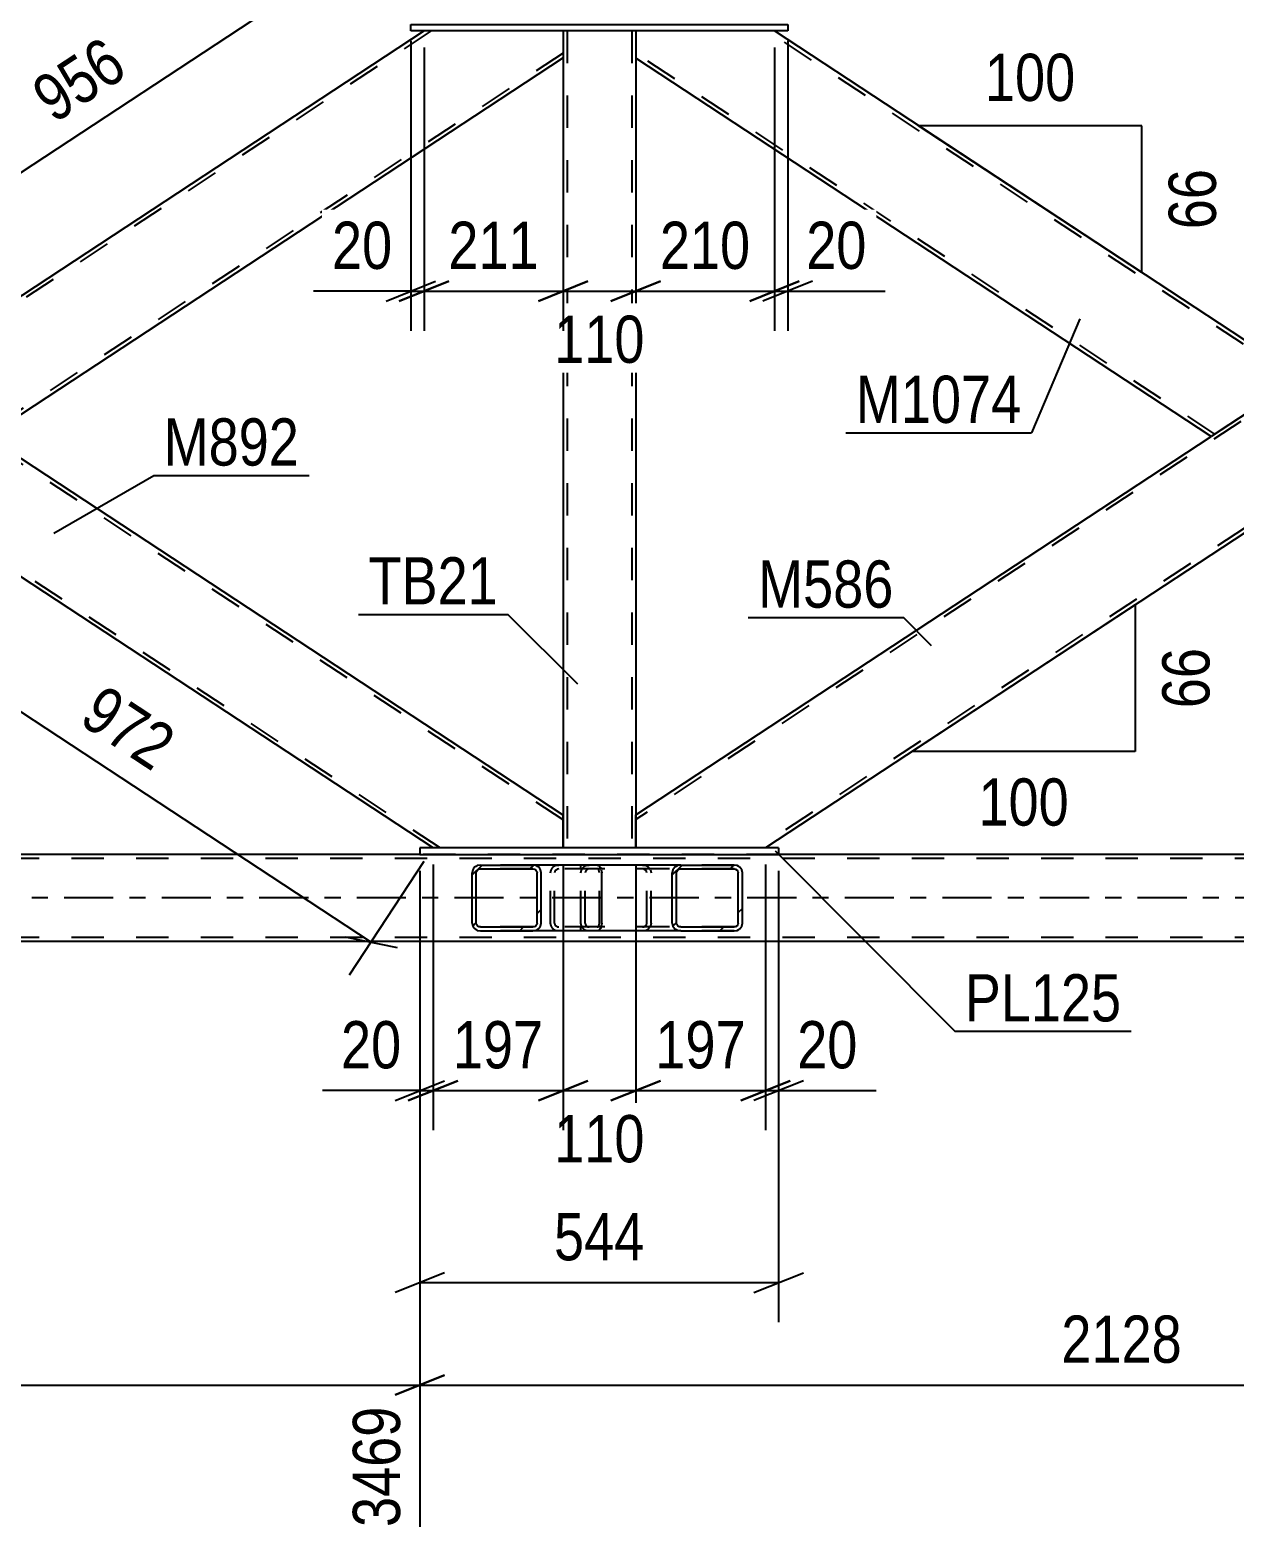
# Model space of a CAD drawing. Header units: millimetres. Extents: x -787 to 402, y -866 to -25.
# Drawn here: x -625.7 to -552.7, y -595 to -503.6 of the extents above; entities that cross this region are included whole.
import ezdxf

# ---------------------------------------------------------------- set-up
doc = ezdxf.new("R2010")
doc.units = ezdxf.units.MM
doc.linetypes.add('DXK_LINE_DOT2', pattern=[3.9198, 1.9599, -1.9599])
doc.linetypes.add('DXK_LINE_DOT3', pattern=[5.9187, 2.979, -0.9799, 0.9799, -0.9799])
doc.styles.add('Arial Narrow', font='ARIALN.TTF', dxfattribs={"height": 0.2})

# ---------------------------------------------------------------- blocks, each defined once
blk = doc.blocks.new('Part-569028579-67918 - 67904')
at = {"linetype": 'Continuous'}
h = blk.add_hatch(dxfattribs=at)
h.set_pattern_fill('', scale=0.7, style=0, pattern_type=0)
h.set_pattern_definition([(45, (-586.7416, -557.929), (-1.57154, 1.57154), [])])
h.paths.add_polyline_path([(-586.781, -557.745), (-586.742, -557.929), (-586.631, -558.085), (-586.465, -558.189), (-586.27, -558.225), (-583.035, -558.225), (-582.839, -558.189), (-582.673, -558.085), (-582.563, -557.929), (-582.524, -557.745), (-582.524, -554.705), (-582.563, -554.522), (-582.673, -554.366), (-582.839, -554.262), (-583.035, -554.225), (-586.27, -554.225), (-586.465, -554.262), (-586.631, -554.366), (-586.742, -554.522), (-586.781, -554.705)])
h.paths.add_polyline_path([(-586.506, -554.614), (-586.45, -554.536), (-586.367, -554.484), (-586.27, -554.465), (-583.035, -554.465), (-582.937, -554.484), (-582.854, -554.536), (-582.799, -554.614), (-582.779, -554.705), (-582.779, -557.745), (-582.799, -557.837), (-582.854, -557.915), (-582.937, -557.967), (-583.035, -557.985), (-586.27, -557.985), (-586.367, -557.967), (-586.45, -557.915), (-586.506, -557.837), (-586.525, -557.745), (-586.525, -554.705)])
at = {"color": 7, "linetype": 'DXK_LINE_DOT2'}
for p, q in [((-592.326, -554.705), (-592.287, -554.522)), ((-592.326, -557.745), (-592.326, -554.705)), ((-592.051, -554.614), (-592.07, -554.705)), ((-592.07, -557.745), (-592.07, -554.705)), ((-591.995, -554.536), (-592.051, -554.614)), ((-592.01, -554.262), (-591.815, -554.225)), ((-591.913, -554.484), (-591.995, -554.536)), ((-591.815, -554.465), (-591.913, -554.484)), ((-591.333, -554.225), (-591.815, -554.225)), ((-583.035, -554.465), (-591.815, -554.465)), ((-588.58, -554.225), (-588.384, -554.262)), ((-588.482, -554.484), (-588.58, -554.465)), ((-588.399, -554.536), (-588.482, -554.484)), ((-588.344, -554.614), (-588.399, -554.536)), ((-588.324, -554.705), (-588.344, -554.614)), ((-588.324, -557.745), (-588.324, -554.705)), ((-588.108, -554.522), (-588.069, -554.705)), ((-588.069, -557.745), (-588.069, -554.705)), ((-583.035, -554.225), (-586.27, -554.225)), ((-592.287, -557.929), (-592.326, -557.745)), ((-592.07, -557.745), (-592.051, -557.837)), ((-592.051, -557.837), (-591.995, -557.915)), ((-591.815, -558.225), (-592.01, -558.189)), ((-591.995, -557.915), (-591.913, -557.967)), ((-591.913, -557.967), (-591.815, -557.985)), ((-583.035, -557.985), (-591.815, -557.985)), ((-591.333, -558.225), (-591.815, -558.225)), ((-588.58, -557.985), (-588.482, -557.967)), ((-588.384, -558.189), (-588.58, -558.225)), ((-588.482, -557.967), (-588.399, -557.915)), ((-588.399, -557.915), (-588.344, -557.837)), ((-588.344, -557.837), (-588.324, -557.745)), ((-588.069, -557.745), (-588.108, -557.929)), ((-583.035, -558.225), (-586.27, -558.225))]:
    blk.add_line(p, q, dxfattribs=at)
at = {"color": 2, "linetype": 'Continuous'}
for p, q in [((-586.27, -554.225), (-591.333, -554.225)), ((-586.742, -554.522), (-586.781, -554.705)), ((-586.781, -557.745), (-586.781, -554.705)), ((-586.525, -554.705), (-586.506, -554.614)), ((-586.525, -557.745), (-586.525, -554.705)), ((-586.506, -554.614), (-586.45, -554.536)), ((-586.27, -554.225), (-586.465, -554.262)), ((-586.45, -554.536), (-586.367, -554.484)), ((-586.367, -554.484), (-586.27, -554.465)), ((-586.27, -554.225), (-583.035, -554.225)), ((-586.27, -554.465), (-583.035, -554.465)), ((-582.839, -554.262), (-583.035, -554.225)), ((-583.035, -554.465), (-582.937, -554.484)), ((-582.937, -554.484), (-582.854, -554.536)), ((-582.854, -554.536), (-582.799, -554.614)), ((-582.799, -554.614), (-582.779, -554.705)), ((-582.779, -557.745), (-582.779, -554.705)), ((-582.524, -554.705), (-582.563, -554.522)), ((-582.524, -557.745), (-582.524, -554.705)), ((-586.27, -558.225), (-591.333, -558.225)), ((-586.781, -557.745), (-586.742, -557.929)), ((-586.506, -557.837), (-586.525, -557.745)), ((-586.45, -557.915), (-586.506, -557.837)), ((-586.465, -558.189), (-586.27, -558.225)), ((-586.367, -557.967), (-586.45, -557.915)), ((-586.27, -557.985), (-586.367, -557.967)), ((-586.27, -557.985), (-583.035, -557.985)), ((-586.27, -558.225), (-583.035, -558.225)), ((-582.937, -557.967), (-583.035, -557.985)), ((-583.035, -558.225), (-582.839, -558.189)), ((-582.854, -557.915), (-582.937, -557.967)), ((-582.799, -557.837), (-582.854, -557.915)), ((-582.779, -557.745), (-582.799, -557.837)), ((-582.563, -557.929), (-582.524, -557.745))]:
    blk.add_line(p, q, dxfattribs=at)
at = {"color": 7, "linetype": 'DXK_LINE_DOT2'}
for centre, start, end in [((-591.834, -554.726), 110.75831, 155.68003), ((-588.56, -554.726), 24.31997, 69.24169), ((-591.834, -557.725), 204.31997, 249.24169), ((-588.56, -557.725), 290.75831, 335.68003)]:
    blk.add_arc(centre, 0.496, start, end, dxfattribs=at)
at = {"color": 2, "linetype": 'Continuous'}
for centre, start, end in [((-586.289, -554.726), 110.75831, 155.68004), ((-583.015, -554.726), 24.31996, 69.24169), ((-586.289, -557.725), 204.31996, 249.24169), ((-583.015, -557.725), 290.75831, 335.68004)]:
    blk.add_arc(centre, 0.496, start, end, dxfattribs=at)
blk = doc.blocks.new('Part-569028579-67919 - 67904')
at = {"linetype": 'Continuous'}
h = blk.add_hatch(dxfattribs=at)
h.set_pattern_fill('', scale=0.7, style=0, pattern_type=0)
h.set_pattern_definition([(45, (-598.8808, -557.929), (-1.57154, 1.57154), [])])
h.paths.add_polyline_path([(-598.919, -557.745), (-598.881, -557.929), (-598.772, -558.085), (-598.609, -558.189), (-598.416, -558.225), (-595.232, -558.225), (-595.04, -558.189), (-594.876, -558.085), (-594.768, -557.929), (-594.729, -557.745), (-594.729, -554.705), (-594.768, -554.522), (-594.876, -554.366), (-595.04, -554.262), (-595.232, -554.225), (-598.416, -554.225), (-598.609, -554.262), (-598.772, -554.366), (-598.881, -554.522), (-598.919, -554.705)])
h.paths.add_polyline_path([(-598.649, -554.614), (-598.594, -554.536), (-598.512, -554.484), (-598.416, -554.465), (-595.232, -554.465), (-595.136, -554.484), (-595.054, -554.536), (-595, -554.614), (-594.981, -554.705), (-594.981, -557.745), (-595, -557.837), (-595.054, -557.915), (-595.136, -557.967), (-595.232, -557.985), (-598.416, -557.985), (-598.512, -557.967), (-598.594, -557.915), (-598.649, -557.837), (-598.668, -557.745), (-598.668, -554.705)])
at = {"color": 2, "linetype": 'Continuous'}
for p, q in [((-598.881, -554.522), (-598.919, -554.705)), ((-598.919, -557.745), (-598.919, -554.705)), ((-598.668, -554.705), (-598.649, -554.614)), ((-598.668, -557.745), (-598.668, -554.705)), ((-598.649, -554.614), (-598.594, -554.536)), ((-598.416, -554.225), (-598.609, -554.262)), ((-598.594, -554.536), (-598.512, -554.484)), ((-598.512, -554.484), (-598.416, -554.465)), ((-598.416, -554.225), (-595.232, -554.225)), ((-598.416, -554.465), (-595.232, -554.465)), ((-591.333, -554.225), (-595.232, -554.225)), ((-595.04, -554.262), (-595.232, -554.225)), ((-595.232, -554.465), (-595.136, -554.484)), ((-595.136, -554.484), (-595.054, -554.536)), ((-595.054, -554.536), (-595, -554.614)), ((-595, -554.614), (-594.981, -554.705)), ((-594.981, -557.745), (-594.981, -554.705)), ((-594.729, -554.705), (-594.768, -554.522)), ((-594.729, -557.745), (-594.729, -554.705)), ((-591.333, -554.225), (-591.23, -554.262)), ((-591.23, -554.262), (-591.142, -554.366)), ((-591.142, -554.366), (-591.083, -554.522)), ((-591.083, -554.522), (-591.062, -554.705)), ((-591.062, -557.745), (-591.062, -554.705)), ((-598.919, -557.745), (-598.881, -557.929)), ((-598.649, -557.837), (-598.668, -557.745)), ((-598.594, -557.915), (-598.649, -557.837)), ((-598.609, -558.189), (-598.416, -558.225)), ((-598.512, -557.967), (-598.594, -557.915)), ((-598.416, -557.985), (-598.512, -557.967)), ((-598.416, -557.985), (-595.232, -557.985)), ((-598.416, -558.225), (-595.232, -558.225)), ((-595.136, -557.967), (-595.232, -557.985)), ((-595.232, -558.225), (-595.04, -558.189)), ((-591.333, -558.225), (-595.232, -558.225)), ((-595.054, -557.915), (-595.136, -557.967)), ((-595, -557.837), (-595.054, -557.915)), ((-594.981, -557.745), (-595, -557.837)), ((-594.768, -557.929), (-594.729, -557.745)), ((-591.23, -558.189), (-591.333, -558.225)), ((-591.142, -558.085), (-591.23, -558.189)), ((-591.083, -557.929), (-591.142, -558.085)), ((-591.062, -557.745), (-591.083, -557.929))]:
    blk.add_line(p, q, dxfattribs=at)
at = {"color": 7, "linetype": 'DXK_LINE_DOT2'}
for p, q in [((-595.232, -554.225), (-598.416, -554.225)), ((-591.333, -554.465), (-598.416, -554.465)), ((-594.17, -554.705), (-594.132, -554.522)), ((-594.17, -557.745), (-594.17, -554.705)), ((-593.9, -554.614), (-593.919, -554.705)), ((-593.919, -557.745), (-593.919, -554.705)), ((-593.845, -554.536), (-593.9, -554.614)), ((-593.86, -554.262), (-593.667, -554.225)), ((-593.764, -554.484), (-593.845, -554.536)), ((-593.667, -554.465), (-593.764, -554.484)), ((-592.326, -554.465), (-592.326, -554.225)), ((-591.281, -554.484), (-591.333, -554.465)), ((-591.237, -554.536), (-591.281, -554.484)), ((-591.208, -554.614), (-591.237, -554.536)), ((-591.198, -554.705), (-591.208, -554.614)), ((-591.198, -557.745), (-591.198, -554.705)), ((-591.333, -557.985), (-598.416, -557.985)), ((-595.232, -558.225), (-598.416, -558.225)), ((-594.132, -557.929), (-594.17, -557.745)), ((-593.919, -557.745), (-593.9, -557.837)), ((-593.9, -557.837), (-593.845, -557.915)), ((-593.667, -558.225), (-593.86, -558.189)), ((-593.845, -557.915), (-593.764, -557.967)), ((-593.764, -557.967), (-593.667, -557.985)), ((-592.326, -558.225), (-592.326, -557.985)), ((-591.333, -557.985), (-591.281, -557.967)), ((-591.281, -557.967), (-591.237, -557.915)), ((-591.237, -557.915), (-591.208, -557.837)), ((-591.208, -557.837), (-591.198, -557.745))]:
    blk.add_line(p, q, dxfattribs=at)
at = {"color": 2, "linetype": 'Continuous'}
for centre, start, end in [((-598.431, -554.721), 111.1941, 156.15059), ((-595.217, -554.721), 23.84941, 68.8059), ((-598.431, -557.73), 203.84941, 248.8059), ((-595.217, -557.73), 291.1941, 336.15059)]:
    blk.add_arc(centre, 0.492, start, end, dxfattribs=at)
at = {"color": 7, "linetype": 'DXK_LINE_DOT2'}
for centre, start, end in [((-593.682, -554.721), 111.19411, 156.1506), ((-593.682, -557.73), 203.8494, 248.80589)]:
    blk.add_arc(centre, 0.492, start, end, dxfattribs=at)
blk = doc.blocks.new('Part-569028579-67997 - 67904')
at = {"color": 2, "linetype": 'Continuous'}
for p, q in [((-580.328, -553.185), (-602.091, -553.185)), ((-602.091, -553.185), (-602.091, -553.585)), ((-602.091, -553.585), (-580.328, -553.585)), ((-580.328, -553.185), (-580.328, -553.585))]:
    blk.add_line(p, q, dxfattribs=at)
blk = doc.blocks.new('Part-569028579-67941 - 67904')
at = {"color": 7, "linetype": 'DXK_LINE_DOT2'}
for p, q in [((-516.266, -503.626), (-588.998, -551.468)), ((-506.222, -503.626), (-581.564, -553.185)), ((-548.642, -524.635), (-554.101, -528.226)), ((-581.128, -553.185), (-588.998, -553.185))]:
    blk.add_line(p, q, dxfattribs=at)
at = {"color": 2, "linetype": 'Continuous'}
for p, q in [((-588.998, -551.18), (-554.101, -528.226)), ((-548.642, -531.817), (-581.128, -553.185)), ((-588.998, -553.185), (-588.998, -551.18))]:
    blk.add_line(p, q, dxfattribs=at)
blk = doc.blocks.new('Part-569028579-67943 - 67904')
at = {"color": 7, "linetype": 'DXK_LINE_DOT2'}
for p, q in [((-601.401, -503.626), (-676.125, -552.779)), ((-593.398, -503.626), (-601.837, -503.626)), ((-593.398, -504.969), (-666.699, -553.185))]:
    blk.add_line(p, q, dxfattribs=at)
at = {"color": 2, "linetype": 'Continuous'}
for p, q in [((-601.837, -503.626), (-633.776, -524.635)), ((-593.398, -503.626), (-593.398, -505.257)), ((-593.398, -505.257), (-628.317, -528.226))]:
    blk.add_line(p, q, dxfattribs=at)
blk = doc.blocks.new('Part-569028579-67944 - 67904')
at = {"color": 2, "linetype": 'Continuous'}
for p, q in [((-628.317, -528.226), (-633.776, -531.817)), ((-593.398, -551.196), (-628.317, -528.226)), ((-601.291, -553.185), (-633.776, -531.817)), ((-593.398, -553.185), (-593.398, -551.196))]:
    blk.add_line(p, q, dxfattribs=at)
at = {"color": 7, "linetype": 'DXK_LINE_DOT2'}
for p, q in [((-593.398, -551.483), (-628.536, -528.37)), ((-633.558, -531.673), (-633.541, -531.663)), ((-600.854, -553.185), (-633.558, -531.673)), ((-593.398, -551.196), (-593.398, -551.77)), ((-593.398, -553.185), (-601.291, -553.185))]:
    blk.add_line(p, q, dxfattribs=at)
blk = doc.blocks.new('Part-569028579-67947 - 67904')
at = {"color": 7, "linetype": 'DXK_LINE_DOT2'}
for p, q in [((-588.998, -503.626), (-593.398, -503.626)), ((-593.398, -503.626), (-593.398, -505.257)), ((-593.158, -503.626), (-593.158, -553.185)), ((-589.238, -503.626), (-589.238, -553.185)), ((-588.998, -503.626), (-588.998, -505.272)), ((-593.398, -551.196), (-593.398, -553.185)), ((-588.998, -551.18), (-588.998, -553.185)), ((-588.998, -553.185), (-593.398, -553.185))]:
    blk.add_line(p, q, dxfattribs=at)
at = {"color": 2, "linetype": 'Continuous'}
for p, q in [((-593.398, -505.257), (-593.398, -551.196)), ((-588.998, -505.272), (-588.998, -551.18))]:
    blk.add_line(p, q, dxfattribs=at)
blk = doc.blocks.new('Part-569028579-67959 - 67904')
at = {"color": 7, "linetype": 'DXK_LINE_DOT2'}
for p, q in [((-111.678, -553.825), (-695.772, -553.825)), ((-580.328, -553.585), (-602.091, -553.585)), ((-111.678, -558.625), (-695.772, -558.625))]:
    blk.add_line(p, q, dxfattribs=at)
at = {"color": 2, "linetype": 'Continuous'}
for p, q in [((-602.091, -553.585), (-665.462, -553.585)), ((-516.957, -553.585), (-580.328, -553.585)), ((-111.678, -558.865), (-695.772, -558.865))]:
    blk.add_line(p, q, dxfattribs=at)
at = {"color": 7, "linetype": 'DXK_LINE_DOT3'}
blk.add_line((-111.678, -556.225), (-695.772, -556.225), dxfattribs=at)
blk = doc.blocks.new('Part-569028579-67994 - 67904')
at = {"color": 2, "linetype": 'Continuous'}
for p, q in [((-588.998, -503.626), (-588.998, -505.272)), ((-548.642, -524.635), (-580.581, -503.626)), ((-554.101, -528.226), (-588.998, -505.272)), ((-548.675, -524.657), (-548.912, -524.813)), ((-548.642, -524.635), (-548.675, -524.657)), ((-548.912, -524.813), (-554.101, -528.226))]:
    blk.add_line(p, q, dxfattribs=at)
at = {"color": 7, "linetype": 'DXK_LINE_DOT2'}
for p, q in [((-580.581, -503.626), (-588.998, -503.626)), ((-548.861, -524.779), (-581.018, -503.626)), ((-553.883, -528.083), (-588.998, -504.985)), ((-548.912, -524.813), (-548.77, -524.72))]:
    blk.add_line(p, q, dxfattribs=at)
blk = doc.blocks.new('Part-569028579-68008 - 67904')
at = {"color": 2, "linetype": 'Continuous'}
for p, q in [((-602.637, -503.626), (-602.637, -503.226)), ((-602.637, -503.226), (-579.781, -503.226)), ((-579.781, -503.626), (-602.637, -503.626)), ((-579.781, -503.226), (-579.781, -503.626))]:
    blk.add_line(p, q, dxfattribs=at)
blk = doc.blocks.new('StraightDimension-569028579-76610 - 67904')
at = {"color": 7, "linetype": 'Continuous'}
for p, q in [((-588.998, -554.185), (-588.998, -570.31)), ((-581.128, -554.185), (-581.128, -570.31)), ((-590.498, -568.51), (-587.498, -567.31)), ((-579.628, -567.31), (-582.628, -568.51)), ((-588.998, -567.91), (-581.128, -567.91))]:
    blk.add_line(p, q, dxfattribs=at)
at = {"color": 0}
blk.add_wipeout([(-581.72, -567.16), (-581.72, -562.96), (-588.405, -562.96), (-588.405, -567.16)], dxfattribs=at)
at = {"color": 3, "style": 'Arial Narrow'}
blk.add_text('197', height=2.8633, dxfattribs=at).set_placement((-587.805, -566.56))
blk = doc.blocks.new('StraightDimension-569028579-76561 - 67904')
at = {"color": 7, "linetype": 'Continuous'}
for p, q in [((-602.091, -554.585), (-602.091, -581.955)), ((-580.328, -554.585), (-580.328, -581.955)), ((-600.591, -578.955), (-603.591, -580.155)), ((-581.828, -580.155), (-578.828, -578.955)), ((-602.091, -579.555), (-580.328, -579.555))]:
    blk.add_line(p, q, dxfattribs=at)
at = {"color": 0}
blk.add_wipeout([(-587.867, -578.805), (-587.867, -574.605), (-594.552, -574.605), (-594.552, -578.805)], dxfattribs=at)
at = {"color": 3, "style": 'Arial Narrow'}
blk.add_text('544', height=2.8633, dxfattribs=at).set_placement((-593.952, -578.205))
blk = doc.blocks.new('StraightDimension-569028579-76803 - 67904')
at = {"color": 7, "linetype": 'Continuous'}
for p, q in [((-602.387, -502.791), (-606.847, -496.01)), ((-606.204, -499.717), (-604.358, -497.065)), ((-637.22, -519.4), (-605.281, -498.391)), ((-634.326, -523.8), (-638.786, -517.019)), ((-636.297, -518.074), (-638.144, -520.726))]:
    blk.add_line(p, q, dxfattribs=at)
at = {"color": 0}
blk.add_wipeout([(-618.87, -506.432), (-621.178, -502.923), (-626.763, -506.597), (-624.455, -510.106)], dxfattribs=at)
at = {"color": 3, "style": 'Arial Narrow'}
blk.add_text('956', height=2.8633, rotation=33.33468, dxfattribs=at).set_placement((-624.283, -509.275))
blk = doc.blocks.new('StraightDimension-569028579-76463 - 67904')
at = {"color": 7, "linetype": 'Continuous'}
for p, q in [((-602.091, -554.585), (-602.091, -594.382)), ((-600.591, -585.17), (-603.591, -586.37)), ((-602.091, -585.77), (-516.957, -585.77))]:
    blk.add_line(p, q, dxfattribs=at)
at = {"color": 0}
blk.add_wipeout([(-555.268, -585.02), (-555.268, -580.82), (-563.78, -580.82), (-563.78, -585.02)], dxfattribs=at)
at = {"color": 3, "style": 'Arial Narrow'}
blk.add_text('2128', height=2.8633, dxfattribs=at).set_placement((-563.18, -584.42))
blk = doc.blocks.new('StraightDimension-569028579-75976 - 67904')
at = {"color": 7, "linetype": 'Continuous'}
for p, q in [((-579.781, -504.226), (-579.781, -521.811)), ((-580.581, -504.626), (-580.581, -521.811)), ((-582.081, -520.011), (-579.081, -518.811)), ((-578.281, -518.811), (-581.281, -520.011)), ((-580.581, -519.411), (-579.781, -519.411)), ((-579.781, -519.411), (-573.875, -519.411)), ((-579.781, -519.411), (-573.875, -519.411))]:
    blk.add_line(p, q, dxfattribs=at)
at = {"color": 0}
blk.add_wipeout([(-574.4, -518.661), (-574.4, -514.461), (-579.256, -514.461), (-579.256, -518.661)], dxfattribs=at)
at = {"color": 3, "style": 'Arial Narrow'}
blk.add_text('20', height=2.8633, dxfattribs=at).set_placement((-578.656, -518.061))
blk = doc.blocks.new('StraightDimension-569028579-75977 - 67904')
at = {"color": 7, "linetype": 'Continuous'}
for p, q in [((-588.998, -504.626), (-588.998, -521.811)), ((-580.581, -504.626), (-580.581, -521.811)), ((-590.498, -520.011), (-587.498, -518.811)), ((-579.081, -518.811), (-582.081, -520.011)), ((-588.998, -519.411), (-580.581, -519.411))]:
    blk.add_line(p, q, dxfattribs=at)
at = {"color": 0}
blk.add_wipeout([(-581.447, -518.661), (-581.447, -514.461), (-588.132, -514.461), (-588.132, -518.661)], dxfattribs=at)
at = {"color": 3, "style": 'Arial Narrow'}
blk.add_text('210', height=2.8633, dxfattribs=at).set_placement((-587.532, -518.061))
blk = doc.blocks.new('StraightDimension-569028579-75978 - 67904')
at = {"color": 7, "linetype": 'Continuous'}
for p, q in [((-593.398, -504.626), (-593.398, -522.261)), ((-588.998, -504.626), (-588.998, -522.261)), ((-594.898, -520.011), (-591.898, -518.811)), ((-587.498, -518.811), (-590.498, -520.011)), ((-593.398, -519.411), (-588.998, -519.411))]:
    blk.add_line(p, q, dxfattribs=at)
at = {"color": 0}
blk.add_wipeout([(-587.855, -524.361), (-587.855, -520.161), (-594.54, -520.161), (-594.54, -524.361)], dxfattribs=at)
at = {"color": 3, "style": 'Arial Narrow'}
blk.add_text('110', height=2.8633, dxfattribs=at).set_placement((-593.94, -523.761))
blk = doc.blocks.new('StraightDimension-569028579-75979 - 67904')
at = {"color": 7, "linetype": 'Continuous'}
for p, q in [((-601.837, -504.626), (-601.837, -521.811)), ((-593.398, -504.626), (-593.398, -521.811)), ((-603.337, -520.011), (-600.337, -518.811)), ((-591.898, -518.811), (-594.898, -520.011)), ((-601.837, -519.411), (-593.398, -519.411))]:
    blk.add_line(p, q, dxfattribs=at)
at = {"color": 0}
blk.add_wipeout([(-594.275, -518.661), (-594.275, -514.461), (-600.96, -514.461), (-600.96, -518.661)], dxfattribs=at)
at = {"color": 3, "style": 'Arial Narrow'}
blk.add_text('211', height=2.8633, dxfattribs=at).set_placement((-600.36, -518.061))
blk = doc.blocks.new('StraightDimension-569028579-75980 - 67904')
at = {"color": 7, "linetype": 'Continuous'}
for p, q in [((-602.637, -504.226), (-602.637, -521.811)), ((-601.837, -504.626), (-601.837, -521.811)), ((-604.137, -520.011), (-601.137, -518.811)), ((-600.337, -518.811), (-603.337, -520.011)), ((-602.637, -519.411), (-608.544, -519.411)), ((-602.637, -519.411), (-608.544, -519.411)), ((-602.637, -519.411), (-601.837, -519.411))]:
    blk.add_line(p, q, dxfattribs=at)
at = {"color": 0}
blk.add_wipeout([(-603.162, -518.661), (-603.162, -514.461), (-608.019, -514.461), (-608.019, -518.661)], dxfattribs=at)
at = {"color": 3, "style": 'Arial Narrow'}
blk.add_text('20', height=2.8633, dxfattribs=at).set_placement((-607.419, -518.061))
blk = doc.blocks.new('StraightDimension-569028579-76464 - 67904')
at = {"color": 7, "linetype": 'Continuous'}
for p, q in [((-602.091, -554.585), (-602.091, -594.382)), ((-687.225, -585.77), (-602.091, -585.77)), ((-603.591, -586.37), (-600.591, -585.17))]:
    blk.add_line(p, q, dxfattribs=at)
at = {"color": 0, "linetype": 'Continuous'}
blk.add_wipeout([(-602.691, -586.47), (-606.891, -586.47), (-606.891, -594.982), (-602.691, -594.982)], dxfattribs=at)
at = {"color": 3, "linetype": 'Continuous', "style": 'Arial Narrow'}
blk.add_text('3469', height=2.8633, rotation=90.00021, dxfattribs=at).set_placement((-603.291, -594.382))
blk = doc.blocks.new('StraightDimension-569028579-76609 - 67904')
at = {"color": 7, "linetype": 'Continuous'}
for p, q in [((-581.128, -554.185), (-581.128, -570.31)), ((-580.328, -554.585), (-580.328, -570.31)), ((-582.628, -568.51), (-579.628, -567.31)), ((-578.828, -567.31), (-581.828, -568.51)), ((-581.128, -567.91), (-580.328, -567.91)), ((-580.328, -567.91), (-574.421, -567.91)), ((-580.328, -567.91), (-574.421, -567.91))]:
    blk.add_line(p, q, dxfattribs=at)
at = {"color": 0}
blk.add_wipeout([(-574.946, -567.16), (-574.946, -562.96), (-579.803, -562.96), (-579.803, -567.16)], dxfattribs=at)
at = {"color": 3, "style": 'Arial Narrow'}
blk.add_text('20', height=2.8633, dxfattribs=at).set_placement((-579.203, -566.56))
blk = doc.blocks.new('StraightDimension-569028579-76611 - 67904')
at = {"color": 7, "linetype": 'Continuous'}
for p, q in [((-593.398, -554.185), (-593.398, -570.76)), ((-588.998, -554.185), (-588.998, -570.76)), ((-594.898, -568.51), (-591.898, -567.31)), ((-587.498, -567.31), (-590.498, -568.51)), ((-593.398, -567.91), (-588.998, -567.91))]:
    blk.add_line(p, q, dxfattribs=at)
at = {"color": 0}
blk.add_wipeout([(-587.855, -572.86), (-587.855, -568.66), (-594.54, -568.66), (-594.54, -572.86)], dxfattribs=at)
at = {"color": 3, "style": 'Arial Narrow'}
blk.add_text('110', height=2.8633, dxfattribs=at).set_placement((-593.94, -572.26))
blk = doc.blocks.new('StraightDimension-569028579-76612 - 67904')
at = {"color": 7, "linetype": 'Continuous'}
for p, q in [((-601.291, -554.185), (-601.291, -570.31)), ((-593.398, -554.185), (-593.398, -570.31)), ((-602.791, -568.51), (-599.791, -567.31)), ((-591.898, -567.31), (-594.898, -568.51)), ((-601.291, -567.91), (-593.398, -567.91))]:
    blk.add_line(p, q, dxfattribs=at)
at = {"color": 0}
blk.add_wipeout([(-594.002, -567.16), (-594.002, -562.96), (-600.686, -562.96), (-600.686, -567.16)], dxfattribs=at)
at = {"color": 3, "style": 'Arial Narrow'}
blk.add_text('197', height=2.8633, dxfattribs=at).set_placement((-600.086, -566.56))
blk = doc.blocks.new('StraightDimension-569028579-76613 - 67904')
at = {"color": 7, "linetype": 'Continuous'}
for p, q in [((-602.091, -554.585), (-602.091, -570.31)), ((-601.291, -554.185), (-601.291, -570.31)), ((-603.591, -568.51), (-600.591, -567.31)), ((-599.791, -567.31), (-602.791, -568.51)), ((-602.091, -567.91), (-607.997, -567.91)), ((-602.091, -567.91), (-607.997, -567.91)), ((-602.091, -567.91), (-601.291, -567.91))]:
    blk.add_line(p, q, dxfattribs=at)
at = {"color": 0}
blk.add_wipeout([(-602.616, -567.16), (-602.616, -562.96), (-607.472, -562.96), (-607.472, -567.16)], dxfattribs=at)
at = {"color": 3, "style": 'Arial Narrow'}
blk.add_text('20', height=2.8633, dxfattribs=at).set_placement((-606.872, -566.56))
blk = doc.blocks.new('AngleDimension-569028579-77465 - 67904')
at = {"color": 7, "linetype": 'Continuous'}
for p, q in [((-571.082, -509.875), (-571.843, -509.375)), ((-558.308, -509.375), (-571.843, -509.375)), ((-558.308, -518.277), (-571.843, -509.375)), ((-558.308, -518.277), (-558.308, -509.375))]:
    blk.add_line(p, q, dxfattribs=at)
at = {"color": 0}
for points in [[(-561.733, -508.475), (-561.733, -504.275), (-568.417, -504.275), (-568.417, -508.475)], [(-553.208, -511.398), (-557.408, -511.398), (-557.408, -516.254), (-553.208, -516.254)]]:
    blk.add_wipeout(points, dxfattribs=at)
at = {"color": 3, "style": 'Arial Narrow'}
blk.add_text('100', height=2.8633, dxfattribs=at).set_placement((-567.817, -507.875))
blk.add_text('66', height=2.8633, rotation=90.00021, dxfattribs=at).set_placement((-553.808, -515.654))
blk = doc.blocks.new('StraightDimension-569028579-76813 - 67904')
at = {"color": 7, "linetype": 'Continuous'}
for p, q in [((-634.326, -532.653), (-638.856, -539.539)), ((-635.954, -537.857), (-639.12, -537.211)), ((-637.537, -537.534), (-605.051, -558.902)), ((-601.84, -554.021), (-606.37, -560.907)), ((-606.634, -558.579), (-603.468, -559.225))]:
    blk.add_line(p, q, dxfattribs=at)
at = {"color": 0}
blk.add_wipeout([(-618.09, -549.428), (-615.782, -545.919), (-621.366, -542.246), (-623.674, -545.755)], dxfattribs=at)
at = {"color": 3, "style": 'Arial Narrow'}
blk.add_text('972', height=2.8633, rotation=-33.33468, dxfattribs=at).set_placement((-622.843, -545.583))
blk = doc.blocks.new('AngleDimension-569028579-77463 - 67904')
at = {"color": 7, "linetype": 'Continuous'}
for p, q in [((-558.698, -538.432), (-572.233, -547.334)), ((-558.698, -538.432), (-558.698, -547.334)), ((-564.786, -542.436), (-572.233, -547.334)), ((-558.698, -547.334), (-572.233, -547.334))]:
    blk.add_line(p, q, dxfattribs=at)
at = {"color": 0}
for points in [[(-553.598, -540.455), (-557.798, -540.455), (-557.798, -545.311), (-553.598, -545.311)], [(-562.123, -552.434), (-562.123, -548.234), (-568.808, -548.234), (-568.808, -552.434)]]:
    blk.add_wipeout(points, dxfattribs=at)
at = {"color": 3, "style": 'Arial Narrow'}
blk.add_text('66', height=2.8633, rotation=90.00021, dxfattribs=at).set_placement((-554.198, -544.711))
blk.add_text('100', height=2.8633, dxfattribs=at).set_placement((-568.208, -551.834))
blk = doc.blocks.new('Mark-569028579-76954 - 67904')
at = {"color": 30, "linetype": 'Continuous'}
for p, q in [((-580.533, -553.365), (-569.642, -564.312)), ((-569.642, -564.312), (-558.938, -564.312))]:
    blk.add_line(p, q, dxfattribs=at)
at = {"color": 0}
blk.add_wipeout([(-559.538, -563.712), (-559.538, -560.712), (-569.042, -560.712), (-569.042, -563.712)], dxfattribs=at)
blk.add_wipeout([(-559.538, -563.712), (-559.538, -560.712), (-569.042, -560.712), (-569.042, -563.712)], dxfattribs=at)
at = {"color": 3, "style": 'Arial Narrow'}
blk.add_text('PL125', height=2.8633, dxfattribs=at).set_placement((-569.042, -563.712))
blk = doc.blocks.new('Mark-569028579-75638 - 67904')
at = {"color": 30, "linetype": 'Continuous'}
for p in [(-562.063, -521.099), (-576.248, -528.005)]:
    blk.add_line(p, (-564.996, -528.005), dxfattribs=at)
at = {"color": 0}
blk.add_wipeout([(-565.596, -527.405), (-565.596, -524.405), (-575.648, -524.405), (-575.648, -527.405)], dxfattribs=at)
blk.add_wipeout([(-565.596, -527.405), (-565.596, -524.405), (-575.648, -524.405), (-575.648, -527.405)], dxfattribs=at)
at = {"color": 3, "style": 'Arial Narrow'}
blk.add_text('M1074', height=2.8633, dxfattribs=at).set_placement((-575.648, -527.405))
blk = doc.blocks.new('Mark-569028579-75605 - 67904')
at = {"color": 30, "linetype": 'Continuous'}
for p in [(-582.177, -539.214), (-571.063, -540.935)]:
    blk.add_line(p, (-572.754, -539.214), dxfattribs=at)
at = {"color": 0}
blk.add_wipeout([(-573.354, -538.614), (-573.354, -535.614), (-581.577, -535.614), (-581.577, -538.614)], dxfattribs=at)
blk.add_wipeout([(-573.354, -538.614), (-573.354, -535.614), (-581.577, -535.614), (-581.577, -538.614)], dxfattribs=at)
at = {"color": 3, "style": 'Arial Narrow'}
blk.add_text('M586', height=2.8633, dxfattribs=at).set_placement((-581.577, -538.614))
blk = doc.blocks.new('Mark-569028579-75614 - 67904')
at = {"color": 30, "linetype": 'Continuous'}
for p, q in [((-624.294, -534.092), (-618.232, -530.592)), ((-618.232, -530.592), (-608.808, -530.592))]:
    blk.add_line(p, q, dxfattribs=at)
at = {"color": 0}
blk.add_wipeout([(-609.408, -529.992), (-609.408, -526.992), (-617.632, -526.992), (-617.632, -529.992)], dxfattribs=at)
blk.add_wipeout([(-609.408, -529.992), (-609.408, -526.992), (-617.632, -526.992), (-617.632, -529.992)], dxfattribs=at)
at = {"color": 3, "style": 'Arial Narrow'}
blk.add_text('M892', height=2.8633, dxfattribs=at).set_placement((-617.632, -529.992))
blk = doc.blocks.new('Mark-569028579-75623 - 67904')
at = {"color": 30, "linetype": 'Continuous'}
for p in [(-605.803, -539.019), (-592.506, -543.262)]:
    blk.add_line(p, (-596.748, -539.019), dxfattribs=at)
at = {"color": 0}
blk.add_wipeout([(-597.348, -538.419), (-597.348, -535.419), (-605.203, -535.419), (-605.203, -538.419)], dxfattribs=at)
blk.add_wipeout([(-597.348, -538.419), (-597.348, -535.419), (-605.203, -535.419), (-605.203, -538.419)], dxfattribs=at)
at = {"color": 3, "style": 'Arial Narrow'}
blk.add_text('TB21', height=2.8633, dxfattribs=at).set_placement((-605.203, -538.419))

msp = doc.modelspace()

# ---------------------------------------------------------------- block references
for name in ['Part-569028579-67943 - 67904', 'Part-569028579-68008 - 67904', 'Part-569028579-67947 - 67904', 'Part-569028579-67941 - 67904', 'Part-569028579-67994 - 67904', 'Part-569028579-67944 - 67904', 'Part-569028579-67959 - 67904', 'Part-569028579-67997 - 67904', 'Part-569028579-67919 - 67904', 'Part-569028579-67918 - 67904']:
    msp.add_blockref(name, (0, 0))

# ---------------------------------------------------------------- next in the draw order: block references
for name in ['StraightDimension-569028579-76803 - 67904', 'StraightDimension-569028579-75976 - 67904', 'AngleDimension-569028579-77465 - 67904', 'AngleDimension-569028579-77463 - 67904', 'StraightDimension-569028579-76610 - 67904']:
    msp.add_blockref(name, (0, 0))

# ---------------------------------------------------------------- next in the draw order: block references
for name in ['StraightDimension-569028579-75977 - 67904', 'Mark-569028579-75638 - 67904', 'Mark-569028579-75605 - 67904', 'StraightDimension-569028579-76561 - 67904']:
    msp.add_blockref(name, (0, 0))

# ---------------------------------------------------------------- next in the draw order: block references
for name in ['StraightDimension-569028579-75978 - 67904', 'StraightDimension-569028579-76463 - 67904']:
    msp.add_blockref(name, (0, 0))

# ---------------------------------------------------------------- next in the draw order: block references
for name in ['StraightDimension-569028579-75979 - 67904', 'StraightDimension-569028579-76464 - 67904', 'StraightDimension-569028579-76611 - 67904', 'StraightDimension-569028579-76609 - 67904']:
    msp.add_blockref(name, (0, 0))

# ---------------------------------------------------------------- next in the draw order: block references
for name in ['StraightDimension-569028579-75980 - 67904', 'Mark-569028579-76954 - 67904', 'StraightDimension-569028579-76612 - 67904']:
    msp.add_blockref(name, (0, 0))

# ---------------------------------------------------------------- next in the draw order: block references
msp.add_blockref('StraightDimension-569028579-76613 - 67904', (0, 0))

# ---------------------------------------------------------------- next in the draw order: block references
msp.add_blockref('StraightDimension-569028579-76813 - 67904', (0, 0))

# ---------------------------------------------------------------- next in the draw order: block references
for name in ['Mark-569028579-75614 - 67904', 'Mark-569028579-75623 - 67904']:
    msp.add_blockref(name, (0, 0))

doc.saveas('drawing.dxf')
